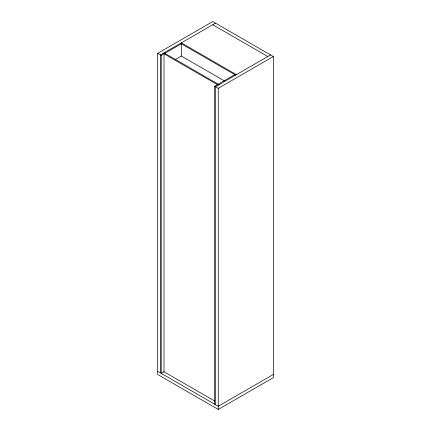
<?xml version="1.0" encoding="UTF-8"?>
<svg xmlns="http://www.w3.org/2000/svg" width="431" height="431" viewBox="0 0 431 431"><rect width="100%" height="100%" fill="white"/><g stroke="black" fill="none" stroke-linecap="round" stroke-linejoin="round"><path stroke-width="0.65" d="M157.676 53.347L212.747 21.55L273.324 56.526L273.324 377.653L218.253 409.45L157.676 374.474L157.676 53.347L161.253 55.41L164.012 53.821L164.012 371.775L161.253 373.365L161.253 55.41M215.5 23.139L160.429 54.936L160.429 372.885M164.836 53.347L181.354 43.806L181.354 56.046L224.459 80.931M175.298 59.543L181.354 56.046M214.676 404.203L214.676 86.254L217.429 84.665M218.253 84.185L234.776 74.649M270.571 54.936L215.5 86.728L215.5 404.682M214.676 86.254L218.253 88.317L273.324 56.526M273.324 374.474L218.253 406.271L157.676 371.296M212.747 24.729L267.818 56.526M181.354 42.852L236.425 74.649M180.53 43.332L235.601 75.123M164.012 52.868L219.077 84.665M163.182 53.347L218.253 85.139M163.764 371.63L214.778 401.083M218.253 88.317L218.253 409.45"/></g></svg>
